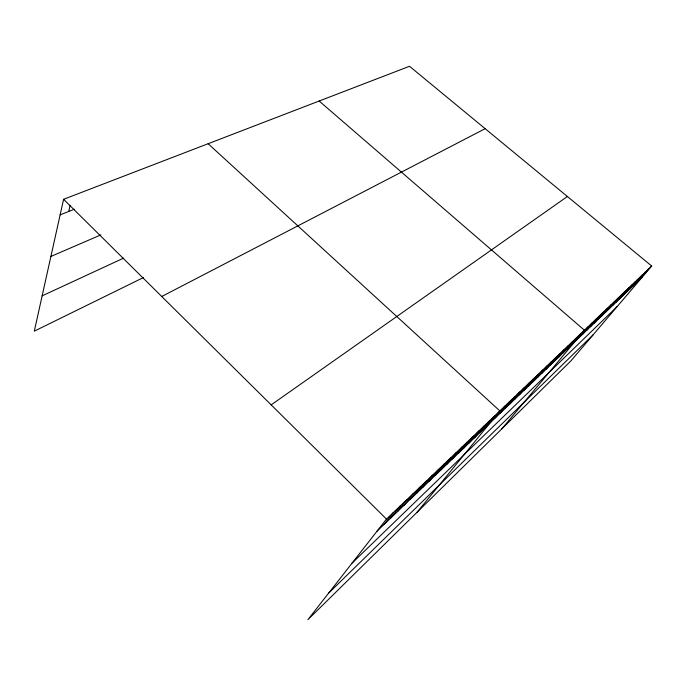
<?xml version="1.0" encoding="UTF-8"?>
<svg xmlns="http://www.w3.org/2000/svg" width="686" height="686" viewBox="0 0 686 686"><rect width="100%" height="100%" fill="white"/><g stroke="black" fill="none" stroke-linecap="round" stroke-linejoin="round"><path stroke-width="1.03" d="M651.7 266.039L386.484 519.079L307.868 619.715L570.923 360.879L651.7 266.039L409.508 66.285L63.592 199.292L34.3 331.149L143.46 277.547M68.711 211.459L70.135 205.251M383.946 524.55L393.404 512.476M390.711 518.067L400.204 505.994M397.365 511.696L406.884 499.622M403.9 505.428L413.452 493.354M410.331 499.279L419.901 487.197M416.651 493.225L426.246 481.152M422.859 487.266L432.48 475.201M428.973 481.418L438.611 469.353M434.984 475.655L444.639 463.599M440.901 469.987L450.565 457.939M446.723 464.413L456.404 452.374M452.451 458.925L462.141 446.903M458.085 453.523L467.792 441.51M463.633 448.207L473.349 436.21M469.095 442.976L478.811 430.988M474.472 437.822L484.196 425.852M479.771 432.755L489.495 420.801M484.985 427.755L494.717 415.819M417.122 512.219L499.854 410.914L208.132 143.717M495.181 417.988L504.913 406.086M500.163 413.212L509.895 401.336M505.076 408.513L514.809 396.654M509.912 403.874L519.645 392.04M514.68 399.312L524.404 387.487M519.379 394.81L529.103 383.011M524.01 390.368L533.734 378.595M528.58 385.995L538.287 374.247M533.082 381.682L542.789 369.96M537.515 377.429L547.214 365.732M541.897 373.235L551.587 361.565M546.21 369.102L555.892 357.457M550.464 365.021L560.136 353.401M554.665 360.999L564.329 349.406M558.807 357.037L568.454 345.461M562.897 353.119L572.536 341.577M566.928 349.26L576.549 337.744M570.906 345.444L580.519 333.962M501.689 429.007L584.429 330.223L319.161 101.022M578.821 337.864L588.408 326.433M582.757 334.091L592.327 322.686M586.641 330.369L596.194 318.999M590.475 326.699L600.018 315.354M594.256 323.072L603.783 311.761M597.995 319.496L607.496 308.211M601.673 315.963L611.166 304.713M605.309 312.482L614.785 301.265M608.902 309.043L618.36 297.853M612.452 305.647L621.885 294.483M615.951 302.294L625.366 291.164M619.407 298.985L628.805 287.888M622.819 295.709L632.2 284.647M626.189 292.485L635.553 281.449M629.516 289.295L638.863 278.293M632.809 286.148L642.13 275.172M636.059 283.035L645.363 272.093M639.266 279.957L648.553 269.049M328.663 593.098L593.073 334.871M352.09 563.112L617.34 306.376M377.06 531.144L642.43 276.921M271.176 404.877L567.382 196.496M161.742 296.498L485.156 128.685M42.138 295.855L123.677 258.099M50.893 256.453L100.808 234.921M60.128 214.872L74.345 209.221M63.592 199.292L386.484 519.079"/></g></svg>
